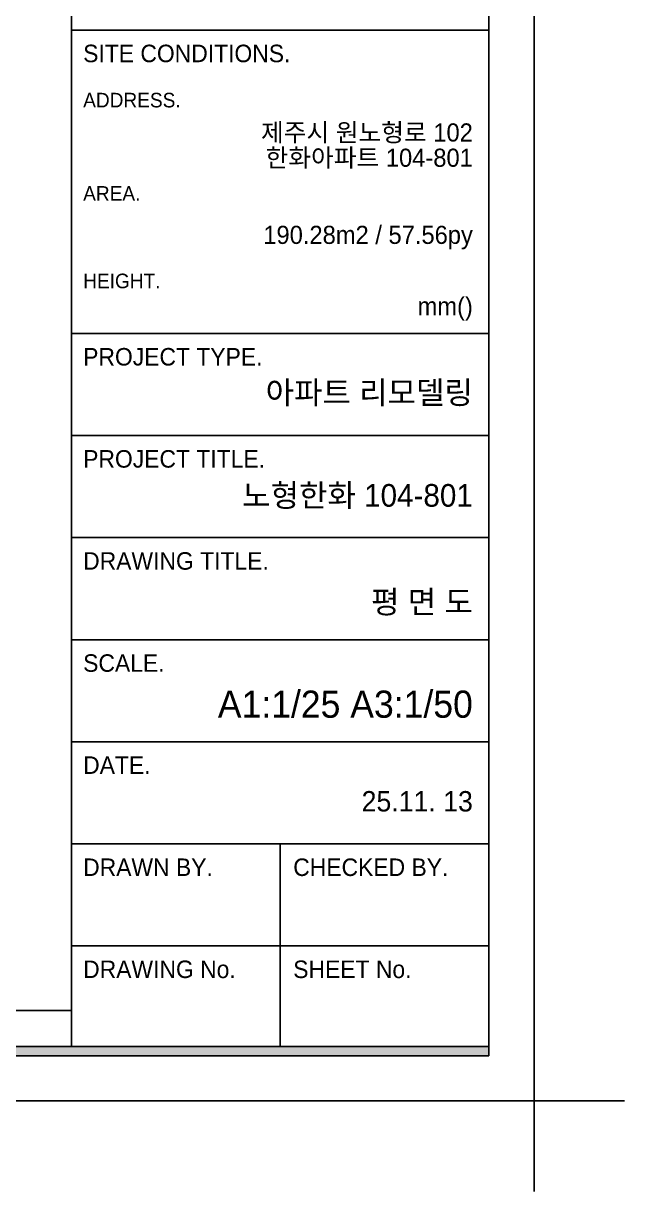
# Model space of a CAD drawing. Header units: inches. Extents: x -55157 to -7160, y -122257 to -52101.
# Drawn here: x -14976 to -11657, y -102094 to -95650 of the extents above; entities that cross this region are included whole.
import ezdxf
from ezdxf.enums import TextEntityAlignment as Align

# ---------------------------------------------------------------- set-up
doc = ezdxf.new("R2010")
doc.units = ezdxf.units.IN
doc.header["$LTSCALE"] = 50
doc.header["$MEASUREMENT"] = 0
doc.layers.add('FORM(YOURNAME)-1', color=1, linetype='Continuous')
doc.layers.add('FORM(YOURNAME)-11', color=1, linetype='Continuous')
doc.styles.add('YOURNAME', font='HY울릉도M.TTF')

# ---------------------------------------------------------------- blocks, each defined once
blk = doc.blocks.new('FORM-ELEVATION')
at = {"layer": 'FORM(YOURNAME)-11'}
h = blk.add_hatch(color=256, dxfattribs=at)
h.dxf.hatch_style = 1
h.paths.add_polyline_path([(-10309, 35708), (71691, 35708), (71691, 35508), (-10309, 35508)])
h.paths.add_polyline_path([(-10309, -21492), (71691, -21492), (71691, -21692), (-10309, -21692)])
at = {"layer": 'Defpoints', "color": 158}
for p, q in [((62481, 35508), (62481, -21492)), ((62481, -20692), (-10309, -20692))]:
    blk.add_line(p, q, dxfattribs=at)
blk.add_lwpolyline([(-10309, -21692), (71691, -21692), (71691, 35708), (-10309, 35708)], close=True, dxfattribs=at)
at = {"layer": 'Defpoints', "color": 1}
blk.add_lwpolyline([(72691, -24692), (72691, -22692), (74691, -22692)], dxfattribs=at)
at = {"layer": 'FORM(YOURNAME)-11', "color": 14}
for p, q in [((62481, 937), (71691, 937)), ((62481, -5756), (71691, -5756)), ((62481, -8009), (71691, -8009)), ((62481, -10261), (71691, -10261)), ((62481, -12514), (71691, -12514)), ((62481, -14766), (71691, -14766)), ((62481, -17019), (71691, -17019)), ((67086, -17019), (67086, -21492)), ((62481, -19271), (71691, -19271))]:
    blk.add_line(p, q, dxfattribs=at)
at = {"layer": 'FORM(YOURNAME)-11', "color": 250}
blk.add_lwpolyline([(-11309, -22692), (72691, -22692), (72691, 36708), (-11309, 36708)], close=True, dxfattribs=at)
at = {"layer": 'FORM(YOURNAME)-11'}
blk.add_lwpolyline([(-10309, -21492), (71691, -21492), (71691, -21692), (-10309, -21692)], close=True, dxfattribs=at)
at = {"layer": 'FORM(YOURNAME)-11', "color": 14, "style": 'YOURNAME'}
for s, height, p in [('SITE CONDITIONS.', 386.14, (62739, 422)), ('PROJECT TYPE.', 386.14, (62739, -6271)), ('PROJECT TITLE.', 386.14, (62739, -8524)), ('DRAWING TITLE.', 386.14, (62739, -10776)), ('SCALE.', 386.1, (62739, -13029)), ('DATE.', 386.1, (62739, -15281)), ('DRAWN BY.', 386.1, (62739, -17534)), ('CHECKED BY.', 386.14, (67376, -17534)), ('DRAWING No.', 386.14, (62739, -19786)), ('SHEET No.', 386.1, (67376, -19786))]:
    blk.add_text(s, height=height, dxfattribs=at).set_placement(p, align=Align.MIDDLE_LEFT)
at = {"layer": 'FORM(YOURNAME)-11', "color": 251, "style": 'YOURNAME'}
for s, p in [('ADDRESS.', (62739, -608)), ('AREA.', (62739, -2667)), ('HEIGHT.', (62739, -4598))]:
    blk.add_text(s, height=321.8, dxfattribs=at).set_placement(p, align=Align.MIDDLE_LEFT)
at = {"layer": 'FORM(YOURNAME)-11', "color": 3, "style": 'YOURNAME'}
for tag, height, p in [('1', 450, (71041, -1219)), ('2', 450, (71041, -1863)), ('3', 450, (71041, -3150)), ('4', 450, (71041, -5081)), ('5', 515, (71041, -7398)), ('6', 515, (71041, -9650)), ('7', 515, (71041, -11903)), ('8', 515, (71041, -14155)), ('9', 515, (71041, -16408)), ('10', 515, (66791, -18596)), ('11', 515, (71041, -18660)), ('12', 515, (66791, -20848)), ('13', 515, (71041, -20848))]:
    blk.add_attdef(tag, text='', height=height, dxfattribs=at).set_placement(p, align=Align.MIDDLE_RIGHT)

msp = doc.modelspace()

# ---------------------------------------------------------------- block references
at = {"layer": 'FORM(YOURNAME)-1'}
ref = msp.add_blockref('FORM-ELEVATION', (-30330.324, -95920.999), dxfattribs=dict(at, xscale=0.2500000000000001, yscale=0.2500000000000001, zscale=0.2500000000000001))
ref.add_attrib('9', '25.11. 13', dxfattribs={"layer": 'FORM(YOURNAME)-11', "color": 3, "height": 112.5, "style": 'YOURNAME'}).set_placement((-12495.153, -99940.738), align=Align.MIDDLE_RIGHT)
ref.add_attrib('8', 'A1:1/25 A3:1/50', dxfattribs={"layer": 'FORM(YOURNAME)-11', "color": 3, "height": 150, "style": 'YOURNAME'}).set_placement((-12495.153, -99404.989), align=Align.MIDDLE_RIGHT)
ref.add_attrib('7', '평 면 도', dxfattribs={"layer": 'FORM(YOURNAME)-11', "color": 3, "height": 125, "style": 'YOURNAME'}).set_placement((-12495.153, -98841.172), align=Align.MIDDLE_RIGHT)
ref.add_attrib('6', '노형한화 104-801', dxfattribs={"layer": 'FORM(YOURNAME)-11', "color": 3, "height": 125, "style": 'YOURNAME'}).set_placement((-12495.153, -98253.313), align=Align.MIDDLE_RIGHT)
ref.add_attrib('5', '아파트 리모델링', dxfattribs={"layer": 'FORM(YOURNAME)-11', "color": 3, "height": 125, "style": 'YOURNAME'}).set_placement((-12495.153, -97686.019), align=Align.MIDDLE_RIGHT)
ref.add_attrib('1', '제주시 원노형로 102', dxfattribs={"layer": 'FORM(YOURNAME)-11', "color": 3, "height": 100, "style": 'YOURNAME'}).set_placement((-12495.153, -96251.397), align=Align.MIDDLE_RIGHT)
ref.add_attrib('2', '한화아파트 104-801', dxfattribs={"layer": 'FORM(YOURNAME)-11', "color": 3, "height": 100, "style": 'YOURNAME'}).set_placement((-12495.153, -96390.742), align=Align.MIDDLE_RIGHT)
ref.add_attrib('3', '190.28m2 / 57.56py', dxfattribs={"layer": 'FORM(YOURNAME)-11', "color": 3, "height": 100, "style": 'YOURNAME'}).set_placement((-12495.153, -96816.261), align=Align.MIDDLE_RIGHT)
ref.add_attrib('4', 'mm()', dxfattribs={"layer": 'FORM(YOURNAME)-11', "color": 3, "height": 100, "style": 'YOURNAME'}).set_placement((-12495.153, -97209.927), align=Align.MIDDLE_RIGHT)

doc.saveas('drawing.dxf')
